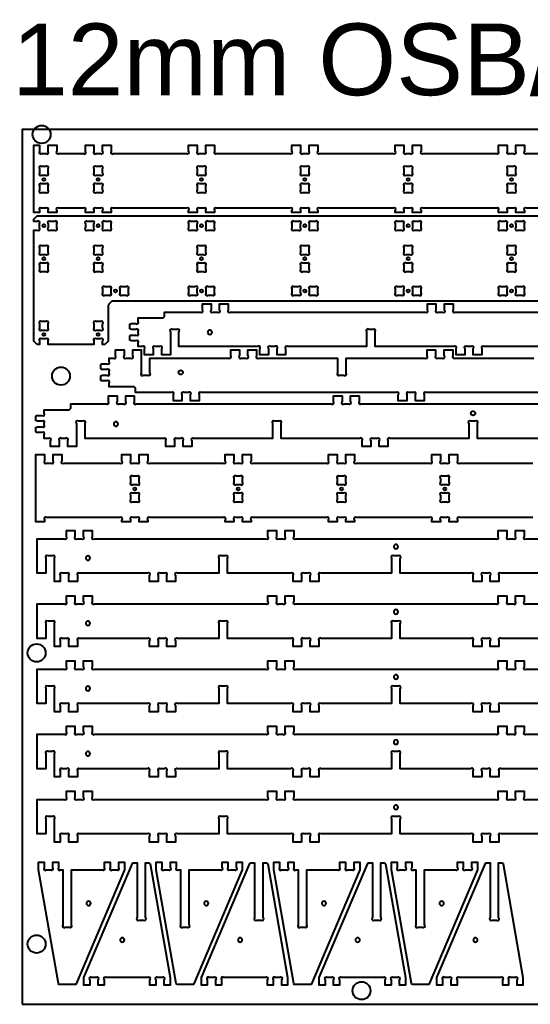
# Model space of a CAD drawing. Extents: x 283 to 2739, y 1003 to 5796.
# Drawn here: x 295 to 1007, y 4423 to 5796 of the extents above; entities that cross this region are included whole.
import ezdxf

# ---------------------------------------------------------------- set-up
doc = ezdxf.new("R2010")
doc.units = 0
for name, color, linetype in [('12MM-1-HOLD_DOWN_DRILL', 40, 'CONTINUOUS'), ('12MM-3-INSIDE_HOLES_CUTOUT', 3, 'CONTINUOUS'), ('12MM-4-CUTOUT', 7, 'CONTINUOUS'), ('SHEET_REF', 250, 'CONTINUOUS')]:
    doc.layers.add(name, color=color, linetype=linetype)
doc.styles.add('ARIAL_NORMAL', font='txt')

msp = doc.modelspace()

# ---------------------------------------------------------------- linework, layer by layer
at = {"layer": '12MM-1-HOLD_DOWN_DRILL'}
for centre in [(326, 5636.3), (353, 5299.3), (319, 4913.3), (319, 4507.3), (772, 4442.3)]:
    msp.add_circle(centre, 12.5, dxfattribs=at)
at = {"layer": '12MM-3-INSIDE_HOLES_CUTOUT'}
for points in [[(843.6, 5590, 0.668179), (840, 5591.5), (834, 5591.5, 1), (831, 5588.5), (831, 5582.5, 1), (834, 5579.5), (840, 5579.5, 1), (843, 5582.5), (843, 5588.5, 0.198912)], [(323, 5558.5, 1), (326, 5555.5), (332, 5555.5, 1), (335, 5558.5), (335, 5564.5, 1), (332, 5567.5), (326, 5567.5, 1), (323, 5564.5)], [(411, 5506, 1), (414, 5503), (420, 5503, 1), (423, 5506), (423, 5512, 1), (420, 5515), (414, 5515, 1), (411, 5512)], [(987, 5506, 1), (990, 5503), (996, 5503, 1), (999, 5506), (999, 5512, 1), (996, 5515), (990, 5515, 1), (987, 5512)], [(326, 5375.3, 1), (323, 5372.3), (323, 5366.3, 1), (326, 5363.3), (332, 5363.3, 1), (335, 5366.3), (335, 5372.3, 1), (332, 5375.3)], [(894.6, 5149.5, 0.198912), (894, 5151), (894, 5157, 1), (891, 5160), (885, 5160, 1), (882, 5157), (882, 5151, 1), (885, 5148), (891, 5148, 0.668179)], [(450, 5127, 1), (453, 5124), (459, 5124, 1), (462, 5127), (462, 5133, 1), (459, 5136), (453, 5136, 1), (450, 5133)]]:
    msp.add_lwpolyline(points, format="xyb", close=True, dxfattribs=at)
at = {"layer": '12MM-3-INSIDE_HOLES_CUTOUT', "extrusion": (0, 0, -1)}
for centre in [(-560.5, 5360.5), (-429.5, 5232.5), (-820, 5061.5), (-390.5, 5045.5), (-820, 4970.6), (-390.5, 4954.6), (-820, 4879.8), (-390.5, 4863.7), (-820, 4788.9), (-390.5, 4772.8), (-820, 4698), (-391.5, 4564), (-555.6, 4564), (-719.6, 4564), (-883.7, 4564), (-438.5, 4513), (-602.6, 4513), (-766.6, 4513), (-930.7, 4513)]:
    msp.add_circle(centre, 3.05, dxfattribs=at)
at = {"layer": '12MM-3-INSIDE_HOLES_CUTOUT'}
for centre in [(520, 5304.5), (927.5, 5247.5)]:
    msp.add_circle(centre, 3.05, dxfattribs=at)
at = {"layer": '12MM-4-CUTOUT'}
for points in [[(1104, 5533.5), (1002, 5533.5, 1), (999, 5530.5), (999, 5527.5), (987, 5527.5), (987, 5530.5, 1), (984, 5533.5), (978, 5533.5, 1), (975, 5530.5), (975, 5527.5), (963, 5527.5), (963, 5530.5, 1), (960, 5533.5), (858, 5533.5, 1), (855, 5530.5), (855, 5527.5), (843, 5527.5), (843, 5530.5, 1), (840, 5533.5), (834, 5533.5, 1), (831, 5530.5), (831, 5527.5), (819, 5527.5), (819, 5530.5, 1), (816, 5533.5), (714, 5533.5, 1), (711, 5530.5), (711, 5527.5), (699, 5527.5), (699, 5530.5, 1), (696, 5533.5), (690, 5533.5, 1), (687, 5530.5), (687, 5527.5), (675, 5527.5), (675, 5530.5, 1), (672, 5533.5), (570, 5533.5, 1), (567, 5530.5), (567, 5527.5), (555, 5527.5), (555, 5530.5, 1), (552, 5533.5), (546, 5533.5, 1), (543, 5530.5), (543, 5527.5), (531, 5527.5), (531, 5530.5, 1), (528, 5533.5), (426, 5533.5, 1), (423, 5530.5), (423, 5527.5), (411, 5527.5), (411, 5530.5, 1), (408, 5533.5), (402, 5533.5, 1), (399, 5530.5), (399, 5527.5), (387, 5527.5), (387, 5530.5, 1), (384, 5533.5), (350, 5533.5, 1), (347, 5530.5), (347, 5527.5), (335, 5527.5), (335, 5530.5, 1), (332, 5533.5), (326, 5533.5, 1), (323, 5530.5), (323, 5527.5), (315, 5527.5), (315, 5621.5), (323, 5621.5), (323, 5612.5, 1), (326, 5609.5), (332, 5609.5, 1), (335, 5612.5), (335, 5621.5), (347, 5621.5), (347, 5612.5, 1), (350, 5609.5), (384, 5609.5, 1), (387, 5612.5), (387, 5621.5), (399, 5621.5), (399, 5612.5, 1), (402, 5609.5), (408, 5609.5, 1), (411, 5612.5), (411, 5621.5), (423, 5621.5), (423, 5612.5, 1), (426, 5609.5), (528, 5609.5, 1), (531, 5612.5), (531, 5621.5), (543, 5621.5), (543, 5612.5, 1), (546, 5609.5), (552, 5609.5, 1), (555, 5612.5), (555, 5621.5), (567, 5621.5), (567, 5612.5, 1), (570, 5609.5), (672, 5609.5, 1), (675, 5612.5), (675, 5621.5), (687, 5621.5), (687, 5612.5, 1), (690, 5609.5), (696, 5609.5, 1), (699, 5612.5), (699, 5621.5), (711, 5621.5), (711, 5612.5, 1), (714, 5609.5), (816, 5609.5, 1), (819, 5612.5), (819, 5621.5), (831, 5621.5), (831, 5612.5, 1), (834, 5609.5), (840, 5609.5, 1), (843, 5612.5), (843, 5621.5), (855, 5621.5), (855, 5612.5, 1), (858, 5609.5), (960, 5609.5, 1), (963, 5612.5), (963, 5621.5), (975, 5621.5), (975, 5612.5, 1), (978, 5609.5), (984, 5609.5, 1), (987, 5612.5), (987, 5621.5), (999, 5621.5), (999, 5612.5, 1), (1002, 5609.5), (1104, 5609.5, 1)], [(1681.2, 5404), (424.8, 5404, 0.198912), (423.4, 5403.4), (419.6, 5399.6, 0.198912), (419, 5398.1), (419, 5349.1, -0.198912), (418.4, 5347.7), (414.6, 5343.9, -0.198912), (413.2, 5343.3), (411, 5343.3), (411, 5348.3, 1), (408, 5351.3), (402, 5351.3, 1), (399, 5348.3), (399, 5343.3), (335, 5343.3), (335, 5348.3, 1), (332, 5351.3), (326, 5351.3, 1), (323, 5348.3), (323, 5343.3), (320.8, 5343.3, -0.198912), (319.4, 5343.9), (315.6, 5347.7, -0.198912), (315, 5349.1), (315, 5503), (320, 5503, 1), (323, 5506), (323, 5512, 1), (320, 5515), (315, 5515), (315, 5517.1, -0.198912), (315.6, 5518.6), (319.4, 5522.4, -0.198912), (320.8, 5523), (1785.2, 5523, -0.198912)], [(1052.5, 5340.5), (942.7, 5340.5, 1), (939.8, 5337.5), (939.8, 5329), (927.8, 5329), (927.8, 5337.5, 1), (924.8, 5340.5), (918.7, 5340.5, 1), (915.8, 5337.5), (915.8, 5329), (903.8, 5329), (903.8, 5337.5, 1), (900.8, 5340.5), (791, 5340.5), (791, 5361.5, 1), (788, 5364.5), (782, 5364.5, 1), (779, 5361.5), (779, 5340.5), (669.2, 5340.5, 1), (666.2, 5337.5), (666.2, 5329), (654.2, 5329), (654.2, 5337.5, 1), (651.3, 5340.5), (645.2, 5340.5, 1), (642.2, 5337.5), (642.2, 5329), (630.2, 5329), (630.2, 5337.5, 1), (627.3, 5340.5), (517.5, 5340.5), (517.5, 5361.5, 1), (514.5, 5364.5), (508.5, 5364.5, 1), (505.5, 5361.5), (505.5, 5329), (493.5, 5329), (493.5, 5337.5, 1), (490.5, 5340.5), (484.5, 5340.5, 1), (481.5, 5337.5), (481.5, 5329), (469.5, 5329), (469.5, 5337.5, 1), (466.5, 5340.5), (460.5, 5340.5), (460.5, 5345.5, 1), (457.5, 5348.5), (451.2, 5348.5, -0.198912), (449.1, 5349.4), (449, 5349.5), (449, 5355.5), (449.1, 5355.6, -0.198912), (451.2, 5356.5), (457.5, 5356.5, 1), (460.5, 5359.5), (460.5, 5361.5, 1), (457.5, 5364.5), (451.2, 5364.5, -0.198912), (449.1, 5365.4), (449, 5365.5), (449, 5371.5), (449.1, 5371.6, -0.198912), (451.2, 5372.5), (457.5, 5372.5, 1), (460.5, 5375.5), (460.5, 5380.5), (495.5, 5380.5), (497.5, 5382.5), (497.5, 5388.5), (547.3, 5388.5, 1), (550.2, 5391.5), (550.2, 5400), (562.2, 5400), (562.2, 5391.5, 1), (565.2, 5388.5), (571.3, 5388.5, 1), (574.2, 5391.5), (574.2, 5400), (586.2, 5400), (586.2, 5391.5, 1), (589.2, 5388.5), (860.8, 5388.5, 1), (863.8, 5391.5), (863.8, 5400), (875.8, 5400), (875.8, 5391.5, 1), (878.7, 5388.5), (884.8, 5388.5, 1), (887.8, 5391.5), (887.8, 5400), (899.8, 5400), (899.8, 5391.5, 1), (902.7, 5388.5), (1214.3, 5388.5, 1)], [(1173.8, 5276.5), (862.2, 5276.5, 1), (859.3, 5273.5), (859.3, 5265), (847.3, 5265), (847.3, 5273.5, 1), (844.3, 5276.5), (838.2, 5276.5, 1), (835.3, 5273.5), (835.3, 5265), (823.3, 5265), (823.3, 5273.5, 1), (820.3, 5276.5), (548.7, 5276.5, 1), (545.7, 5273.5), (545.7, 5265), (533.7, 5265), (533.7, 5273.5, 1), (530.8, 5276.5), (524.7, 5276.5, 1), (521.7, 5273.5), (521.7, 5265), (509.7, 5265), (509.7, 5273.5, 1), (506.8, 5276.5), (457, 5276.5), (457, 5282.5), (455, 5284.5), (420, 5284.5), (420, 5289.5, 1), (417, 5292.5), (410.7, 5292.5, -0.198912), (408.6, 5293.4), (408.5, 5293.5), (408.5, 5299.5), (408.6, 5299.6, -0.198912), (410.7, 5300.5), (417, 5300.5, 1), (420, 5303.5), (420, 5305.5, 1), (417, 5308.5), (410.7, 5308.5, -0.198912), (408.6, 5309.4), (408.5, 5309.5), (408.5, 5315.5), (408.6, 5315.6, -0.198912), (410.7, 5316.5), (417, 5316.5, 1), (420, 5319.5), (420, 5324.5), (426, 5324.5, 1), (429, 5327.5), (429, 5336), (441, 5336), (441, 5327.5, 1), (444, 5324.5), (450, 5324.5, 1), (453, 5327.5), (453, 5336), (465, 5336), (465, 5303.5, 1), (468, 5300.5), (474, 5300.5, 1), (477, 5303.5), (477, 5324.5), (586.8, 5324.5, 1), (589.7, 5327.5), (589.7, 5336), (601.7, 5336), (601.7, 5327.5, 1), (604.7, 5324.5), (610.8, 5324.5, 1), (613.7, 5327.5), (613.7, 5336), (625.7, 5336), (625.7, 5327.5, 1), (628.7, 5324.5), (738.5, 5324.5), (738.5, 5303.5, 1), (741.5, 5300.5), (747.5, 5300.5, 1), (750.5, 5303.5), (750.5, 5324.5), (860.3, 5324.5, 1), (863.3, 5327.5), (863.3, 5336), (875.3, 5336), (875.3, 5327.5, 1), (878.2, 5324.5), (884.3, 5324.5, 1), (887.3, 5327.5), (887.3, 5336), (899.3, 5336), (899.3, 5327.5, 1), (902.2, 5324.5), (1012, 5324.5)], [(1043.3, 5212.5), (933.5, 5212.5), (933.5, 5233.5, 1), (930.5, 5236.5), (924.5, 5236.5, 1), (921.5, 5233.5), (921.5, 5212.5), (811.7, 5212.5, 1), (808.8, 5209.5), (808.8, 5201), (796.8, 5201), (796.8, 5209.5, 1), (793.8, 5212.5), (787.7, 5212.5, 1), (784.8, 5209.5), (784.8, 5201), (772.8, 5201), (772.8, 5209.5, 1), (769.8, 5212.5), (660, 5212.5), (660, 5233.5, 1), (657, 5236.5), (651, 5236.5, 1), (648, 5233.5), (648, 5212.5), (538.2, 5212.5, 1), (535.2, 5209.5), (535.2, 5201), (523.2, 5201), (523.2, 5209.5, 1), (520.3, 5212.5), (514.2, 5212.5, 1), (511.2, 5209.5), (511.2, 5201), (499.2, 5201), (499.2, 5209.5, 1), (496.3, 5212.5), (386.5, 5212.5), (386.5, 5233.5, 1), (383.5, 5236.5), (377.5, 5236.5, 1), (374.5, 5233.5), (374.5, 5201), (362.5, 5201), (362.5, 5209.5, 1), (359.5, 5212.5), (353.5, 5212.5, 1), (350.5, 5209.5), (350.5, 5201), (338.5, 5201), (338.5, 5209.5, 1), (335.5, 5212.5), (329.5, 5212.5), (329.5, 5217.5, 1), (326.5, 5220.5), (320.2, 5220.5, -0.198912), (318.1, 5221.4), (318, 5221.5), (318, 5227.5), (318.1, 5227.6, -0.198912), (320.2, 5228.5), (326.5, 5228.5, 1), (329.5, 5231.5), (329.5, 5233.5, 1), (326.5, 5236.5), (320.2, 5236.5, -0.198912), (318.1, 5237.4), (318, 5237.5), (318, 5243.5), (318.1, 5243.6, -0.198912), (320.2, 5244.5), (326.5, 5244.5, 1), (329.5, 5247.5), (329.5, 5252.5), (364.5, 5252.5), (366.5, 5254.5), (366.5, 5260.5), (416.3, 5260.5, 1), (419.2, 5263.5), (419.2, 5272), (431.2, 5272), (431.2, 5263.5, 1), (434.2, 5260.5), (440.3, 5260.5, 1), (443.2, 5263.5), (443.2, 5272), (455.2, 5272), (455.2, 5263.5, 1), (458.2, 5260.5), (729.8, 5260.5, 1), (732.8, 5263.5), (732.8, 5272), (744.8, 5272), (744.8, 5263.5, 1), (747.7, 5260.5), (753.8, 5260.5, 1), (756.8, 5263.5), (756.8, 5272), (768.8, 5272), (768.8, 5263.5, 1), (771.7, 5260.5), (1083.3, 5260.5, 1)], [(1011, 5102), (909, 5102, 1), (906, 5099), (906, 5096), (894, 5096), (894, 5099, 1), (891, 5102), (885, 5102, 1), (882, 5099), (882, 5096), (870, 5096), (870, 5099, 1), (867, 5102), (765, 5102, 1), (762, 5099), (762, 5096), (750, 5096), (750, 5099, 1), (747, 5102), (741, 5102, 1), (738, 5099), (738, 5096), (726, 5096), (726, 5099, 1), (723, 5102), (621, 5102, 1), (618, 5099), (618, 5096), (606, 5096), (606, 5099, 1), (603, 5102), (597, 5102, 1), (594, 5099), (594, 5096), (582, 5096), (582, 5099, 1), (579, 5102), (477, 5102, 1), (474, 5099), (474, 5096), (462, 5096), (462, 5099, 1), (459, 5102), (453, 5102, 1), (450, 5099), (450, 5096), (438, 5096), (438, 5099, 1), (435, 5102), (333, 5102, 1), (330, 5099), (330, 5096), (318, 5096), (318, 5190), (330, 5190), (330, 5181, 1), (333, 5178), (339, 5178, 1), (342, 5181), (342, 5190), (354, 5190), (354, 5181, 1), (357, 5178), (435, 5178, 1), (438, 5181), (438, 5190), (450, 5190), (450, 5181, 1), (453, 5178), (459, 5178, 1), (462, 5181), (462, 5190), (474, 5190), (474, 5181, 1), (477, 5178), (579, 5178, 1), (582, 5181), (582, 5190), (594, 5190), (594, 5181, 1), (597, 5178), (603, 5178, 1), (606, 5181), (606, 5190), (618, 5190), (618, 5181, 1), (621, 5178), (723, 5178, 1), (726, 5181), (726, 5190), (738, 5190), (738, 5181, 1), (741, 5178), (747, 5178, 1), (750, 5181), (750, 5190), (762, 5190), (762, 5181, 1), (765, 5178), (867, 5178, 1), (870, 5181), (870, 5190), (882, 5190), (882, 5181, 1), (885, 5178), (891, 5178, 1), (894, 5181), (894, 5190), (906, 5190), (906, 5181, 1), (909, 5178), (1011, 5178, 1)], [(1055, 5024.5), (966.5, 5024.5, 1), (963.5, 5021.5), (963.5, 5013), (951.5, 5013), (951.5, 5021.5, 1), (948.5, 5024.5), (942.5, 5024.5, 1), (939.5, 5021.5), (939.5, 5013), (927.5, 5013), (927.5, 5021.5, 1), (924.5, 5024.5), (826, 5024.5), (826, 5045.5, 1), (823, 5048.5), (817, 5048.5, 1), (814, 5045.5), (814, 5024.5), (715.5, 5024.5, 1), (712.5, 5021.5), (712.5, 5013), (700.5, 5013), (700.5, 5021.5, 1), (697.5, 5024.5), (691.5, 5024.5, 1), (688.5, 5021.5), (688.5, 5013), (676.5, 5013), (676.5, 5021.5, 1), (673.5, 5024.5), (585, 5024.5), (585, 5045.5, 1), (582, 5048.5), (576, 5048.5, 1), (573, 5045.5), (573, 5024.5), (515.5, 5024.5, 1), (512.5, 5021.5), (512.5, 5013), (500.5, 5013), (500.5, 5021.5, 1), (497.5, 5024.5), (491.5, 5024.5, 1), (488.5, 5021.5), (488.5, 5013), (476.5, 5013), (476.5, 5021.5, 1), (473.5, 5024.5), (379, 5024.5, 1), (376, 5021.5), (376, 5013), (364, 5013), (364, 5021.5, 1), (361, 5024.5), (355, 5024.5, 1), (352, 5021.5), (352, 5013), (344, 5013), (344, 5045.5, 1), (341, 5048.5), (335, 5048.5, 1), (332, 5045.5), (332, 5024.5), (320, 5024.5), (320, 5072.5), (357.5, 5072.5, 1), (360.5, 5075.5), (360.5, 5084), (372.5, 5084), (372.5, 5075.5, 1), (375.5, 5072.5), (381.5, 5072.5, 1), (384.5, 5075.5), (384.5, 5084), (396.5, 5084), (396.5, 5075.5, 1), (399.5, 5072.5), (638.5, 5072.5, 1), (641.5, 5075.5), (641.5, 5084), (653.5, 5084), (653.5, 5075.5, 1), (656.5, 5072.5), (662.5, 5072.5, 1), (665.5, 5075.5), (665.5, 5084), (677.5, 5084), (677.5, 5075.5, 1), (680.5, 5072.5), (959.5, 5072.5, 1), (962.5, 5075.5), (962.5, 5084), (974.5, 5084), (974.5, 5075.5, 1), (977.5, 5072.5), (983.5, 5072.5, 1), (986.5, 5075.5), (986.5, 5084), (998.5, 5084), (998.5, 5075.5, 1), (1001.5, 5072.5), (1240.5, 5072.5, 1)], [(1055, 4933.6), (966.5, 4933.6, 1), (963.5, 4930.6), (963.5, 4922.1), (951.5, 4922.1), (951.5, 4930.6, 1), (948.5, 4933.6), (942.5, 4933.6, 1), (939.5, 4930.6), (939.5, 4922.1), (927.5, 4922.1), (927.5, 4930.6, 1), (924.5, 4933.6), (826, 4933.6), (826, 4954.6, 1), (823, 4957.6), (817, 4957.6, 1), (814, 4954.6), (814, 4933.6), (715.5, 4933.6, 1), (712.5, 4930.6), (712.5, 4922.1), (700.5, 4922.1), (700.5, 4930.6, 1), (697.5, 4933.6), (691.5, 4933.6, 1), (688.5, 4930.6), (688.5, 4922.1), (676.5, 4922.1), (676.5, 4930.6, 1), (673.5, 4933.6), (585, 4933.6), (585, 4954.6, 1), (582, 4957.6), (576, 4957.6, 1), (573, 4954.6), (573, 4933.6), (515.5, 4933.6, 1), (512.5, 4930.6), (512.5, 4922.1), (500.5, 4922.1), (500.5, 4930.6, 1), (497.5, 4933.6), (491.5, 4933.6, 1), (488.5, 4930.6), (488.5, 4922.1), (476.5, 4922.1), (476.5, 4930.6, 1), (473.5, 4933.6), (379, 4933.6, 1), (376, 4930.6), (376, 4922.1), (364, 4922.1), (364, 4930.6, 1), (361, 4933.6), (355, 4933.6, 1), (352, 4930.6), (352, 4922.1), (344, 4922.1), (344, 4954.6, 1), (341, 4957.6), (335, 4957.6, 1), (332, 4954.6), (332, 4933.6), (320, 4933.6), (320, 4981.6), (357.5, 4981.6, 1), (360.5, 4984.6), (360.5, 4993.1), (372.5, 4993.1), (372.5, 4984.6, 1), (375.5, 4981.6), (381.5, 4981.6, 1), (384.5, 4984.6), (384.5, 4993.1), (396.5, 4993.1), (396.5, 4984.6, 1), (399.5, 4981.6), (638.5, 4981.6, 1), (641.5, 4984.6), (641.5, 4993.1), (653.5, 4993.1), (653.5, 4984.6, 1), (656.5, 4981.6), (662.5, 4981.6, 1), (665.5, 4984.6), (665.5, 4993.1), (677.5, 4993.1), (677.5, 4984.6, 1), (680.5, 4981.6), (959.5, 4981.6, 1), (962.5, 4984.6), (962.5, 4993.1), (974.5, 4993.1), (974.5, 4984.6, 1), (977.5, 4981.6), (983.5, 4981.6, 1), (986.5, 4984.6), (986.5, 4993.1), (998.5, 4993.1), (998.5, 4984.6, 1), (1001.5, 4981.6), (1240.5, 4981.6, 1)], [(1055, 4842.7), (966.5, 4842.7, 1), (963.5, 4839.7), (963.5, 4831.2), (951.5, 4831.2), (951.5, 4839.7, 1), (948.5, 4842.7), (942.5, 4842.7, 1), (939.5, 4839.7), (939.5, 4831.2), (927.5, 4831.2), (927.5, 4839.7, 1), (924.5, 4842.7), (826, 4842.7), (826, 4863.7, 1), (823, 4866.7), (817, 4866.7, 1), (814, 4863.7), (814, 4842.7), (715.5, 4842.7, 1), (712.5, 4839.7), (712.5, 4831.2), (700.5, 4831.2), (700.5, 4839.7, 1), (697.5, 4842.7), (691.5, 4842.7, 1), (688.5, 4839.7), (688.5, 4831.2), (676.5, 4831.2), (676.5, 4839.7, 1), (673.5, 4842.7), (585, 4842.7), (585, 4863.7, 1), (582, 4866.7), (576, 4866.7, 1), (573, 4863.7), (573, 4842.7), (515.5, 4842.7, 1), (512.5, 4839.7), (512.5, 4831.2), (500.5, 4831.2), (500.5, 4839.7, 1), (497.5, 4842.7), (491.5, 4842.7, 1), (488.5, 4839.7), (488.5, 4831.2), (476.5, 4831.2), (476.5, 4839.7, 1), (473.5, 4842.7), (379, 4842.7, 1), (376, 4839.7), (376, 4831.2), (364, 4831.2), (364, 4839.7, 1), (361, 4842.7), (355, 4842.7, 1), (352, 4839.7), (352, 4831.2), (344, 4831.2), (344, 4863.7, 1), (341, 4866.7), (335, 4866.7, 1), (332, 4863.7), (332, 4842.7), (320, 4842.7), (320, 4890.7), (357.5, 4890.7, 1), (360.5, 4893.7), (360.5, 4902.2), (372.5, 4902.2), (372.5, 4893.7, 1), (375.5, 4890.7), (381.5, 4890.7, 1), (384.5, 4893.7), (384.5, 4902.2), (396.5, 4902.2), (396.5, 4893.7, 1), (399.5, 4890.7), (638.5, 4890.7, 1), (641.5, 4893.7), (641.5, 4902.2), (653.5, 4902.2), (653.5, 4893.7, 1), (656.5, 4890.7), (662.5, 4890.7, 1), (665.5, 4893.7), (665.5, 4902.2), (677.5, 4902.2), (677.5, 4893.7, 1), (680.5, 4890.7), (959.5, 4890.7, 1), (962.5, 4893.7), (962.5, 4902.2), (974.5, 4902.2), (974.5, 4893.7, 1), (977.5, 4890.7), (983.5, 4890.7, 1), (986.5, 4893.7), (986.5, 4902.2), (998.5, 4902.2), (998.5, 4893.7, 1), (1001.5, 4890.7), (1240.5, 4890.7, 1)], [(1055, 4751.8), (966.5, 4751.8, 1), (963.5, 4748.9), (963.5, 4740.3), (951.5, 4740.3), (951.5, 4748.9, 1), (948.5, 4751.8), (942.5, 4751.8, 1), (939.5, 4748.9), (939.5, 4740.3), (927.5, 4740.3), (927.5, 4748.9, 1), (924.5, 4751.8), (826, 4751.8), (826, 4772.9, 1), (823, 4775.8), (817, 4775.8, 1), (814, 4772.9), (814, 4751.8), (715.5, 4751.8, 1), (712.5, 4748.9), (712.5, 4740.3), (700.5, 4740.3), (700.5, 4748.9, 1), (697.5, 4751.8), (691.5, 4751.8, 1), (688.5, 4748.9), (688.5, 4740.3), (676.5, 4740.3), (676.5, 4748.9, 1), (673.5, 4751.8), (585, 4751.8), (585, 4772.9, 1), (582, 4775.8), (576, 4775.8, 1), (573, 4772.9), (573, 4751.8), (515.5, 4751.8, 1), (512.5, 4748.9), (512.5, 4740.3), (500.5, 4740.3), (500.5, 4748.9, 1), (497.5, 4751.8), (491.5, 4751.8, 1), (488.5, 4748.9), (488.5, 4740.3), (476.5, 4740.3), (476.5, 4748.9, 1), (473.5, 4751.8), (379, 4751.8, 1), (376, 4748.9), (376, 4740.3), (364, 4740.3), (364, 4748.9, 1), (361, 4751.8), (355, 4751.8, 1), (352, 4748.9), (352, 4740.3), (344, 4740.3), (344, 4772.9, 1), (341, 4775.8), (335, 4775.8, 1), (332, 4772.9), (332, 4751.8), (320, 4751.8), (320, 4799.8), (357.5, 4799.8, 1), (360.5, 4802.8), (360.5, 4811.3), (372.5, 4811.3), (372.5, 4802.8, 1), (375.5, 4799.8), (381.5, 4799.8, 1), (384.5, 4802.8), (384.5, 4811.3), (396.5, 4811.3), (396.5, 4802.8, 1), (399.5, 4799.8), (638.5, 4799.8, 1), (641.5, 4802.8), (641.5, 4811.3), (653.5, 4811.3), (653.5, 4802.8, 1), (656.5, 4799.8), (662.5, 4799.8, 1), (665.5, 4802.8), (665.5, 4811.3), (677.5, 4811.3), (677.5, 4802.8, 1), (680.5, 4799.8), (959.5, 4799.8, 1), (962.5, 4802.8), (962.5, 4811.3), (974.5, 4811.3), (974.5, 4802.8, 1), (977.5, 4799.8), (983.5, 4799.8, 1), (986.5, 4802.8), (986.5, 4811.3), (998.5, 4811.3), (998.5, 4802.8, 1), (1001.5, 4799.8), (1240.5, 4799.8, 1)], [(1055, 4661), (966.5, 4661, 1), (963.5, 4658), (963.5, 4649.5), (951.5, 4649.5), (951.5, 4658, 1), (948.5, 4661), (942.5, 4661, 1), (939.5, 4658), (939.5, 4649.5), (927.5, 4649.5), (927.5, 4658, 1), (924.5, 4661), (826, 4661), (826, 4682, 1), (823, 4685), (817, 4685, 1), (814, 4682), (814, 4661), (715.5, 4661, 1), (712.5, 4658), (712.5, 4649.5), (700.5, 4649.5), (700.5, 4658, 1), (697.5, 4661), (691.5, 4661, 1), (688.5, 4658), (688.5, 4649.5), (676.5, 4649.5), (676.5, 4658, 1), (673.5, 4661), (585, 4661), (585, 4682, 1), (582, 4685), (576, 4685, 1), (573, 4682), (573, 4661), (515.5, 4661, 1), (512.5, 4658), (512.5, 4649.5), (500.5, 4649.5), (500.5, 4658, 1), (497.5, 4661), (491.5, 4661, 1), (488.5, 4658), (488.5, 4649.5), (476.5, 4649.5), (476.5, 4658, 1), (473.5, 4661), (379, 4661, 1), (376, 4658), (376, 4649.5), (364, 4649.5), (364, 4658, 1), (361, 4661), (355, 4661, 1), (352, 4658), (352, 4649.5), (344, 4649.5), (344, 4682, 1), (341, 4685), (335, 4685, 1), (332, 4682), (332, 4661), (320, 4661), (320, 4709), (357.5, 4709, 1), (360.5, 4712), (360.5, 4720.5), (372.5, 4720.5), (372.5, 4712, 1), (375.5, 4709), (381.5, 4709, 1), (384.5, 4712), (384.5, 4720.5), (396.5, 4720.5), (396.5, 4712, 1), (399.5, 4709), (638.5, 4709, 1), (641.5, 4712), (641.5, 4720.5), (653.5, 4720.5), (653.5, 4712, 1), (656.5, 4709), (662.5, 4709, 1), (665.5, 4712), (665.5, 4720.5), (677.5, 4720.5), (677.5, 4712, 1), (680.5, 4709), (959.5, 4709, 1), (962.5, 4712), (962.5, 4720.5), (974.5, 4720.5), (974.5, 4712, 1), (977.5, 4709), (983.5, 4709, 1), (986.5, 4712), (986.5, 4720.5), (998.5, 4720.5), (998.5, 4712, 1), (1001.5, 4709), (1240.5, 4709, 1)]]:
    msp.add_lwpolyline(points, format="xyb", dxfattribs=at)
for points in [[(326, 5591.5, 1), (323, 5588.5), (323, 5582.5, 1), (326, 5579.5), (332, 5579.5, 1), (335, 5582.5), (335, 5588.5, 1), (332, 5591.5)], [(411.6, 5590, 0.668179), (408, 5591.5), (402, 5591.5, 1), (399, 5588.5), (399, 5582.5, 1), (402, 5579.5), (408, 5579.5, 1), (411, 5582.5), (411, 5588.5, 0.198912)], [(555.6, 5590, 0.668179), (552, 5591.5), (546, 5591.5, 1), (543, 5588.5), (543, 5582.5, 1), (546, 5579.5), (552, 5579.5, 1), (555, 5582.5), (555, 5588.5, 0.198912)], [(699.6, 5590, 0.668179), (696, 5591.5), (690, 5591.5, 1), (687, 5588.5), (687, 5582.5, 1), (690, 5579.5), (696, 5579.5, 1), (699, 5582.5), (699, 5588.5, 0.198912)], [(987.6, 5590, 0.668179), (984, 5591.5), (978, 5591.5, 1), (975, 5588.5), (975, 5582.5, 1), (978, 5579.5), (984, 5579.5, 1), (987, 5582.5), (987, 5588.5, 0.198912)], [(402, 5567.5, 1), (399, 5564.5), (399, 5558.5, 1), (402, 5555.5), (408, 5555.5, 1), (411, 5558.5), (411, 5564.5, 1), (408, 5567.5)], [(546, 5567.5, 1), (543, 5564.5), (543, 5558.5, 1), (546, 5555.5), (552, 5555.5, 1), (555, 5558.5), (555, 5564.5, 1), (552, 5567.5)], [(690, 5567.5, 1), (687, 5564.5), (687, 5558.5, 1), (690, 5555.5), (696, 5555.5, 1), (699, 5558.5), (699, 5564.5, 1), (696, 5567.5)], [(834, 5567.5, 1), (831, 5564.5), (831, 5558.5, 1), (834, 5555.5), (840, 5555.5, 1), (843, 5558.5), (843, 5564.5, 1), (840, 5567.5)], [(978, 5567.5, 1), (975, 5564.5), (975, 5558.5, 1), (978, 5555.5), (984, 5555.5, 1), (987, 5558.5), (987, 5564.5, 1), (984, 5567.5)], [(335, 5506, 1), (338, 5503), (344, 5503, 1), (347, 5506), (347, 5512, 1), (344, 5515), (338, 5515, 1), (335, 5512)], [(399.6, 5504.5, 0.198912), (399, 5506), (399, 5512, 1), (396, 5515), (390, 5515, 1), (387, 5512), (387, 5506, 1), (390, 5503), (396, 5503, 0.668179)], [(543.6, 5504.5, 0.198912), (543, 5506), (543, 5512, 1), (540, 5515), (534, 5515, 1), (531, 5512), (531, 5506, 1), (534, 5503), (540, 5503, 0.668179)], [(555, 5506, 1), (558, 5503), (564, 5503, 1), (567, 5506), (567, 5512, 1), (564, 5515), (558, 5515, 1), (555, 5512)], [(687.6, 5504.5, 0.198912), (687, 5506), (687, 5512, 1), (684, 5515), (678, 5515, 1), (675, 5512), (675, 5506, 1), (678, 5503), (684, 5503, 0.668179)], [(699, 5506, 1), (702, 5503), (708, 5503, 1), (711, 5506), (711, 5512, 1), (708, 5515), (702, 5515, 1), (699, 5512)], [(831.6, 5504.5, 0.198912), (831, 5506), (831, 5512, 1), (828, 5515), (822, 5515, 1), (819, 5512), (819, 5506, 1), (822, 5503), (828, 5503, 0.668179)], [(843, 5506, 1), (846, 5503), (852, 5503, 1), (855, 5506), (855, 5512, 1), (852, 5515), (846, 5515, 1), (843, 5512)], [(975.6, 5504.5, 0.198912), (975, 5506), (975, 5512, 1), (972, 5515), (966, 5515, 1), (963, 5512), (963, 5506, 1), (966, 5503), (972, 5503, 0.668179)], [(326, 5481, 1), (323, 5478), (323, 5472, 1), (326, 5469), (332, 5469, 1), (335, 5472), (335, 5478, 1), (332, 5481)], [(411.6, 5470.5, 0.198912), (411, 5472), (411, 5478, 1), (408, 5481), (402, 5481, 1), (399, 5478), (399, 5472, 1), (402, 5469), (408, 5469, 0.668179)], [(555.6, 5470.5, 0.198912), (555, 5472), (555, 5478, 1), (552, 5481), (546, 5481, 1), (543, 5478), (543, 5472, 1), (546, 5469), (552, 5469, 0.668179)], [(699.6, 5470.5, 0.198912), (699, 5472), (699, 5478, 1), (696, 5481), (690, 5481, 1), (687, 5478), (687, 5472, 1), (690, 5469), (696, 5469, 0.668179)], [(843.6, 5470.5, 0.198912), (843, 5472), (843, 5478, 1), (840, 5481), (834, 5481, 1), (831, 5478), (831, 5472, 1), (834, 5469), (840, 5469, 0.668179)], [(987.6, 5470.5, 0.198912), (987, 5472), (987, 5478, 1), (984, 5481), (978, 5481, 1), (975, 5478), (975, 5472, 1), (978, 5469), (984, 5469, 0.668179)], [(326, 5457, 1), (323, 5454), (323, 5448, 1), (326, 5445), (332, 5445, 1), (335, 5448), (335, 5454, 1), (332, 5457)], [(411.6, 5446.5, 0.198912), (411, 5448), (411, 5454, 1), (408, 5457), (402, 5457, 1), (399, 5454), (399, 5448, 1), (402, 5445), (408, 5445, 0.668179)], [(555.6, 5446.5, 0.198912), (555, 5448), (555, 5454, 1), (552, 5457), (546, 5457, 1), (543, 5454), (543, 5448, 1), (546, 5445), (552, 5445, 0.668179)], [(699.6, 5446.5, 0.198912), (699, 5448), (699, 5454, 1), (696, 5457), (690, 5457, 1), (687, 5454), (687, 5448, 1), (690, 5445), (696, 5445, 0.668179)], [(843.6, 5446.5, 0.198912), (843, 5448), (843, 5454, 1), (840, 5457), (834, 5457, 1), (831, 5454), (831, 5448, 1), (834, 5445), (840, 5445, 0.668179)], [(987.6, 5446.5, 0.198912), (987, 5448), (987, 5454, 1), (984, 5457), (978, 5457, 1), (975, 5454), (975, 5448, 1), (978, 5445), (984, 5445, 0.668179)], [(414, 5424, 1), (411, 5421), (411, 5415, 1), (414, 5412), (420, 5412, 1), (423, 5415), (423, 5421, 1), (420, 5424)], [(438, 5424, 1), (435, 5421), (435, 5415, 1), (438, 5412), (444, 5412, 1), (447, 5415), (447, 5421, 1), (444, 5424)], [(543.6, 5422.5, 0.668179), (540, 5424), (534, 5424, 1), (531, 5421), (531, 5415, 1), (534, 5412), (540, 5412, 1), (543, 5415), (543, 5421, 0.198912)], [(558, 5424, 1), (555, 5421), (555, 5415, 1), (558, 5412), (564, 5412, 1), (567, 5415), (567, 5421, 1), (564, 5424)], [(687.6, 5422.5, 0.668179), (684, 5424), (678, 5424, 1), (675, 5421), (675, 5415, 1), (678, 5412), (684, 5412, 1), (687, 5415), (687, 5421, 0.198912)], [(702, 5424, 1), (699, 5421), (699, 5415, 1), (702, 5412), (708, 5412, 1), (711, 5415), (711, 5421, 1), (708, 5424)], [(831.6, 5422.5, 0.668179), (828, 5424), (822, 5424, 1), (819, 5421), (819, 5415, 1), (822, 5412), (828, 5412, 1), (831, 5415), (831, 5421, 0.198912)], [(846, 5424, 1), (843, 5421), (843, 5415, 1), (846, 5412), (852, 5412, 1), (855, 5415), (855, 5421, 1), (852, 5424)], [(975.6, 5422.5, 0.668179), (972, 5424), (966, 5424, 1), (963, 5421), (963, 5415, 1), (966, 5412), (972, 5412, 1), (975, 5415), (975, 5421, 0.198912)], [(990, 5424, 1), (987, 5421), (987, 5415, 1), (990, 5412), (996, 5412, 1), (999, 5415), (999, 5421, 1), (996, 5424)], [(402, 5375.3, 1), (399, 5372.3), (399, 5366.3, 1), (402, 5363.3), (408, 5363.3, 1), (411, 5366.3), (411, 5372.3, 1), (408, 5375.3)], [(462.6, 5149.5, 0.198912), (462, 5151), (462, 5157, 1), (459, 5160), (453, 5160, 1), (450, 5157), (450, 5151, 1), (453, 5148), (459, 5148, 0.668179)], [(606.6, 5149.5, 0.198912), (606, 5151), (606, 5157, 1), (603, 5160), (597, 5160, 1), (594, 5157), (594, 5151, 1), (597, 5148), (603, 5148, 0.668179)], [(750.6, 5149.5, 0.198912), (750, 5151), (750, 5157, 1), (747, 5160), (741, 5160, 1), (738, 5157), (738, 5151, 1), (741, 5148), (747, 5148, 0.668179)], [(594, 5127, 1), (597, 5124), (603, 5124, 1), (606, 5127), (606, 5133, 1), (603, 5136), (597, 5136, 1), (594, 5133)], [(738, 5127, 1), (741, 5124), (747, 5124, 1), (750, 5127), (750, 5133, 1), (747, 5136), (741, 5136, 1), (738, 5133)], [(882, 5127, 1), (885, 5124), (891, 5124, 1), (894, 5127), (894, 5133, 1), (891, 5136), (885, 5136, 1), (882, 5133)], [(374.2, 4451.9, -0.300845), (372.4, 4450.7), (351.4, 4450.7, -0.364335), (349.4, 4452.3), (321.7, 4610.7), (321.7, 4621.7), (329.7, 4621.7), (329.7, 4613.7, 1), (332.7, 4610.7), (338.7, 4610.7, 1), (341.7, 4613.7), (341.7, 4621.7), (349.7, 4621.7), (349.7, 4613.7, 1), (352.7, 4610.7), (355.7, 4610.7), (355.7, 4533.7, 1), (358.7, 4530.7), (364.7, 4530.7, 1), (367.7, 4533.7), (367.7, 4610.7), (410.7, 4610.7, 1), (413.7, 4613.7), (413.7, 4621.7), (421.7, 4621.7), (421.7, 4613.7, 1), (424.7, 4610.7), (430.7, 4610.7, 1), (433.7, 4613.7), (433.7, 4621.7), (441.7, 4621.7), (441.7, 4610.7)], [(452.5, 4619.6, -0.300845), (454.3, 4620.8), (459, 4620.8), (459, 4543.8, 1), (462, 4540.8), (468, 4540.8, 1), (471, 4543.8), (471, 4620.8), (475.3, 4620.8, -0.364335), (477.3, 4619.1), (505, 4460.8), (505, 4449.8), (497, 4449.8), (497, 4457.8, 1), (494, 4460.8), (488, 4460.8, 1), (485, 4457.8), (485, 4449.8), (477, 4449.8), (477, 4457.8, 1), (474, 4460.8), (416, 4460.8, 1), (413, 4457.8), (413, 4449.8), (405, 4449.8), (405, 4457.8, 1), (402, 4460.8), (396, 4460.8, 1), (393, 4457.8), (393, 4449.8), (385, 4449.8), (385, 4460.8)], [(538.3, 4451.9, -0.300845), (536.4, 4450.7), (515.4, 4450.7, -0.364335), (513.5, 4452.3), (485.8, 4610.7), (485.8, 4621.7), (493.8, 4621.7), (493.8, 4613.7, 1), (496.7, 4610.7), (502.8, 4610.7, 1), (505.8, 4613.7), (505.8, 4621.7), (513.8, 4621.7), (513.8, 4613.7, 1), (516.7, 4610.7), (519.8, 4610.7), (519.8, 4533.7, 1), (522.7, 4530.7), (528.8, 4530.7, 1), (531.8, 4533.7), (531.8, 4610.7), (574.8, 4610.7, 1), (577.8, 4613.7), (577.8, 4621.7), (585.8, 4621.7), (585.8, 4613.7, 1), (588.7, 4610.7), (594.8, 4610.7, 1), (597.8, 4613.7), (597.8, 4621.7), (605.8, 4621.7), (605.8, 4610.7)], [(616.5, 4619.6, -0.300845), (618.4, 4620.8), (623, 4620.8), (623, 4543.8, 1), (626, 4540.8), (632.1, 4540.8, 1), (635, 4543.8), (635, 4620.8), (639.4, 4620.8, -0.364335), (641.3, 4619.1), (669, 4460.8), (669, 4449.8), (661, 4449.8), (661, 4457.8, 1), (658.1, 4460.8), (652, 4460.8, 1), (649, 4457.8), (649, 4449.8), (641, 4449.8), (641, 4457.8, 1), (638.1, 4460.8), (580, 4460.8, 1), (577, 4457.8), (577, 4449.8), (569, 4449.8), (569, 4457.8, 1), (566.1, 4460.8), (560, 4460.8, 1), (557, 4457.8), (557, 4449.8), (549, 4449.8), (549, 4460.8)], [(702.3, 4451.9, -0.300845), (700.5, 4450.7), (679.5, 4450.7, -0.364335), (677.5, 4452.3), (649.8, 4610.7), (649.8, 4621.7), (657.8, 4621.7), (657.8, 4613.7, 1), (660.8, 4610.7), (666.8, 4610.7, 1), (669.8, 4613.7), (669.8, 4621.7), (677.8, 4621.7), (677.8, 4613.7, 1), (680.8, 4610.7), (683.8, 4610.7), (683.8, 4533.7, 1), (686.8, 4530.7), (692.8, 4530.7, 1), (695.8, 4533.7), (695.8, 4610.7), (738.8, 4610.7, 1), (741.8, 4613.7), (741.8, 4621.7), (749.8, 4621.7), (749.8, 4613.7, 1), (752.8, 4610.7), (758.8, 4610.7, 1), (761.8, 4613.7), (761.8, 4621.7), (769.8, 4621.7), (769.8, 4610.7)], [(780.6, 4619.6, -0.300845), (782.4, 4620.8), (787.1, 4620.8), (787.1, 4543.8, 1), (790.1, 4540.8), (796.1, 4540.8, 1), (799.1, 4543.8), (799.1, 4620.8), (803.4, 4620.8, -0.364335), (805.4, 4619.1), (833.1, 4460.8), (833.1, 4449.8), (825.1, 4449.8), (825.1, 4457.8, 1), (822.1, 4460.8), (816.1, 4460.8, 1), (813.1, 4457.8), (813.1, 4449.8), (805.1, 4449.8), (805.1, 4457.8, 1), (802.1, 4460.8), (744.1, 4460.8, 1), (741.1, 4457.8), (741.1, 4449.8), (733.1, 4449.8), (733.1, 4457.8, 1), (730.1, 4460.8), (724.1, 4460.8, 1), (721.1, 4457.8), (721.1, 4449.8), (713.1, 4449.8), (713.1, 4460.8)], [(866.4, 4451.9, -0.300845), (864.5, 4450.7), (843.5, 4450.7, -0.364335), (841.6, 4452.3), (813.9, 4610.7), (813.9, 4621.7), (821.9, 4621.7), (821.9, 4613.7, 1), (824.8, 4610.7), (830.9, 4610.7, 1), (833.9, 4613.7), (833.9, 4621.7), (841.9, 4621.7), (841.9, 4613.7, 1), (844.8, 4610.7), (847.9, 4610.7), (847.9, 4533.7, 1), (850.8, 4530.7), (856.9, 4530.7, 1), (859.9, 4533.7), (859.9, 4610.7), (902.9, 4610.7, 1), (905.9, 4613.7), (905.9, 4621.7), (913.9, 4621.7), (913.9, 4613.7, 1), (916.8, 4610.7), (922.9, 4610.7, 1), (925.9, 4613.7), (925.9, 4621.7), (933.9, 4621.7), (933.9, 4610.7)], [(944.6, 4619.6, -0.300845), (946.5, 4620.8), (951.1, 4620.8), (951.1, 4543.8, 1), (954.1, 4540.8), (960.2, 4540.8, 1), (963.1, 4543.8), (963.1, 4620.8), (967.5, 4620.8, -0.364335), (969.4, 4619.1), (997.1, 4460.8), (997.1, 4449.8), (989.1, 4449.8), (989.1, 4457.8, 1), (986.2, 4460.8), (980.1, 4460.8, 1), (977.1, 4457.8), (977.1, 4449.8), (969.1, 4449.8), (969.1, 4457.8, 1), (966.2, 4460.8), (908.1, 4460.8, 1), (905.1, 4457.8), (905.1, 4449.8), (897.1, 4449.8), (897.1, 4457.8, 1), (894.2, 4460.8), (888.1, 4460.8, 1), (885.1, 4457.8), (885.1, 4449.8), (877.1, 4449.8), (877.1, 4460.8)]]:
    msp.add_lwpolyline(points, format="xyb", close=True, dxfattribs=at)
for centre in [(329, 5573.5), (405, 5573.5), (549, 5573.5), (693, 5573.5), (837, 5573.5), (981, 5573.5), (329, 5509), (405, 5509), (549, 5509), (693, 5509), (837, 5509), (981, 5509), (329, 5463), (405, 5463), (549, 5463), (693, 5463), (837, 5463), (981, 5463), (429, 5418), (549, 5418), (693, 5418), (837, 5418), (981, 5418), (329, 5357.3), (405, 5357.3), (456, 5142), (600, 5142), (744, 5142), (888, 5142)]:
    msp.add_circle(centre, 2.05, dxfattribs=at)
at = {"layer": 'SHEET_REF'}
msp.add_lwpolyline([(299, 4423.3), (2739, 4423.3), (2739, 5643.3), (299, 5643.3)], close=True, dxfattribs=at)

# ---------------------------------------------------------------- texts
at = {"layer": 'SHEET_REF', "linetype": 'CONTINUOUS', "style": 'ARIAL_NORMAL'}
msp.add_text('12mm OSB/MDF/Valchromat sheet', height=100, dxfattribs=at).set_placement((284.8, 5691))

doc.saveas('drawing.dxf')
